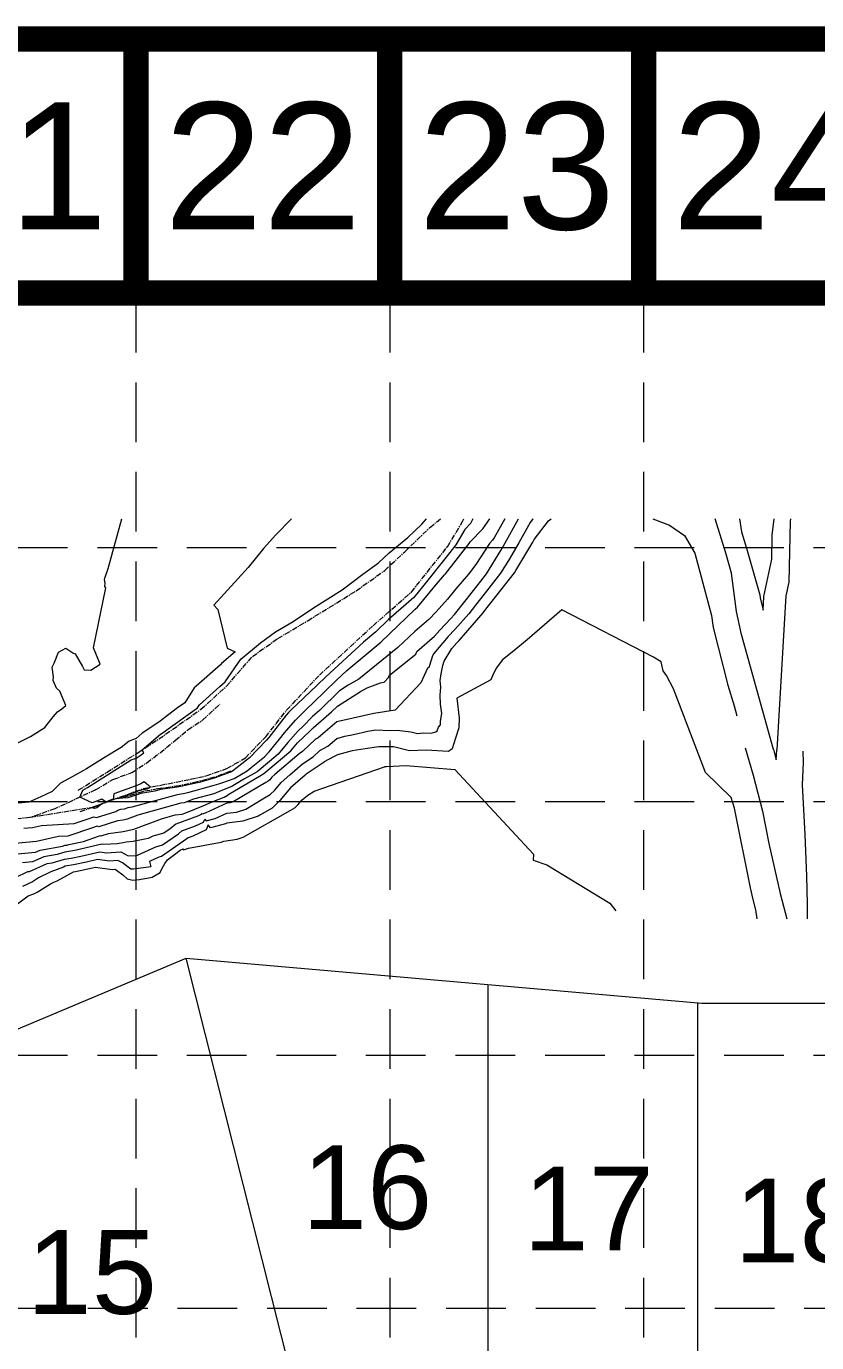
# Model space of a CAD drawing. Extents: x 33353 to 37237, y 80141 to 82571.
# Drawn here: x 34662.7 to 34851.4, y 82257.1 to 82571.3 of the extents above; entities that cross this region are included whole.
import ezdxf
from ezdxf.enums import TextEntityAlignment as Align

# ---------------------------------------------------------------- set-up
doc = ezdxf.new("R2010")
doc.units = 0
doc.header["$MEASUREMENT"] = 0
doc.linetypes.add('CENTER', pattern=[2, 1.25, -0.25, 0.25, -0.25])
doc.linetypes.add('HIDDEN', pattern=[0.375, 0.25, -0.125])
doc.layers.add('BASE', color=7, linetype='Continuous')
doc.layers.add('GRID', color=254, linetype='HIDDEN')
for name, color, linetype, lineweight in [('LAYO-13', 7, 'Continuous', 0), ('LAYO-31', 7, 'Continuous', 0), ('LAYO-33', 7, 'Continuous', 0), ('TOPOSHD-34', 7, 'Continuous', 0), ('TOPOSHD-5', 7, 'Continuous', 0), ('TOPOSHD-6', 7, 'Continuous', 0)]:
    doc.layers.add(name, color=color, linetype=linetype, lineweight=lineweight)
doc.styles.get("Standard").update_dxf_attribs({"font": 'ARIAL.TTF'})

msp = doc.modelspace()

# ---------------------------------------------------------------- linework, layer by layer
at = {"layer": 'BASE', "const_width": 6.06}
for points in [[(33355.7, 80144.39), (37233.98, 80144.39), (37233.98, 82568.32), (33355.7, 82568.32)], [(33416.3, 80204.99), (37173.39, 80204.99), (37173.39, 82507.72), (33416.3, 82507.72)]]:
    msp.add_lwpolyline(points, close=True, dxfattribs=at)
for points in [[(34688.86, 82507.72), (34688.86, 82568.32)], [(34749.46, 82507.72), (34749.46, 82568.32)], [(34810.06, 82507.72), (34810.06, 82568.32)]]:
    msp.add_lwpolyline(points, dxfattribs=at)
at = {"layer": 'GRID', "linetype": 'HIDDEN', "lineweight": 15, "ltscale": 57}
for p, q in [((34688.86, 82507.72), (34688.86, 80386.52)), ((34749.46, 82507.72), (34749.46, 80386.52)), ((34810.06, 82507.72), (34810.06, 80386.52)), ((33418.53, 82446.92), (37175.62, 82446.92)), ((33418.53, 82386.33), (37175.62, 82386.33)), ((33418.53, 82325.73), (37175.62, 82325.73)), ((33416.3, 82265.33), (37173.39, 82265.33))]:
    msp.add_line(p, q, dxfattribs=at)
at = {"layer": 'LAYO-31', "color": 7, "linetype": 'Continuous', "lineweight": 0}
for p, q in [((34553.56, 82286.77), (34700.83, 82348.93)), ((34700.83, 82348.93), (34823.98, 82338.18)), ((34823.98, 82338.18), (35435.64, 82338.18))]:
    msp.add_line(p, q, dxfattribs=at)
at = {"layer": 'LAYO-33', "color": 7, "linetype": 'Continuous', "lineweight": 0}
for p, q in [((34553.56, 82286.77), (34700.83, 82348.93)), ((34700.83, 82348.93), (34823.98, 82338.18)), ((34729.23, 82236.46), (34700.83, 82348.9)), ((34772.98, 82228.18), (34772.98, 82342.63)), ((34822.98, 82228.18), (34822.98, 82338.18)), ((34823.98, 82338.18), (35435.64, 82338.18))]:
    msp.add_line(p, q, dxfattribs=at)
at = {"layer": 'TOPOSHD-34', "color": 5, "linetype": 'CENTER', "lineweight": 0}
for p, q in [((34759.05, 82451.73), (34761.59, 82453.75)), ((34766.86, 82453.13), (34767.17, 82453.75)), ((34753.04, 82445.9), (34759.05, 82451.73)), ((34763.22, 82447.1), (34766.86, 82453.13)), ((34754.64, 82436.29), (34763.22, 82447.1)), ((34748.28, 82441.47), (34753.04, 82445.9)), ((34741.44, 82436.58), (34748.28, 82441.47)), ((34729.91, 82429.46), (34741.44, 82436.58)), ((34745.47, 82428.26), (34754.64, 82436.29)), ((34722.77, 82425.24), (34729.91, 82429.46)), ((34732.66, 82416.49), (34745.47, 82428.26)), ((34716.69, 82420.91), (34722.77, 82425.24)), ((34710.44, 82413.77), (34716.69, 82420.91)), ((34724.85, 82408.09), (34732.66, 82416.49)), ((34704.39, 82408.3), (34710.44, 82413.77)), ((34704.77, 82405.73), (34708.92, 82409.55)), ((34695.95, 82402.33), (34704.39, 82408.3)), ((34719.84, 82401.73), (34724.85, 82408.09)), ((34698.31, 82400.93), (34701.28, 82403.41)), ((34701.28, 82403.41), (34704.77, 82405.73)), ((34689.3, 82397.92), (34695.95, 82402.33)), ((34694.64, 82397.93), (34698.31, 82400.93)), ((34714.99, 82396.68), (34719.84, 82401.73)), ((34675.11, 82388.98), (34689.3, 82397.92)), ((34691.44, 82395.53), (34694.64, 82397.93)), ((34687.87, 82393.21), (34691.44, 82395.53)), ((34705.74, 82392.44), (34710.6, 82394.18)), ((34710.6, 82394.18), (34714.99, 82396.68)), ((34679.23, 82389.08), (34683.34, 82391.53)), ((34683.34, 82391.53), (34687.87, 82393.21)), ((34690.6, 82389.37), (34701.85, 82391.61)), ((34703.46, 82390.96), (34699.17, 82390.03)), ((34701.85, 82391.61), (34705.74, 82392.44)), ((34707.67, 82392.11), (34703.46, 82390.96)), ((34711.44, 82393.51), (34707.67, 82392.11)), ((34679.23, 82389.08), (34669.51, 82384.53)), ((34675.57, 82383.87), (34690.6, 82389.37)), ((34687.01, 82387.54), (34682.95, 82386.68)), ((34690.46, 82388.64), (34687.01, 82387.54)), ((34694.13, 82389.28), (34690.46, 82388.64)), ((34699.17, 82390.03), (34694.13, 82389.28)), ((34678.87, 82384.91), (34663.51, 82382.45)), ((34669.51, 82384.53), (34663.51, 82382.45)), ((34682.95, 82386.68), (34678.87, 82384.91)), ((34663.51, 82382.45), (34658.56, 82382))]:
    msp.add_line(p, q, dxfattribs=at)
at = {"layer": 'TOPOSHD-5', "color": 43, "linetype": 'Continuous', "lineweight": 0}
for p, q in [((34783.62, 82453.75), (34783.01, 82452.93)), ((34829.75, 82445.37), (34827.11, 82453.75)), ((34845.11, 82453.75), (34845.04, 82453.1)), ((34783.01, 82452.93), (34780.3, 82448.05)), ((34845.04, 82453.1), (34844.7, 82438.67)), ((34780.3, 82448.05), (34777.77, 82443.82)), ((34831.03, 82440.82), (34829.75, 82445.37)), ((34775.92, 82440.77), (34771.98, 82435.75)), ((34777.77, 82443.82), (34775.92, 82440.77)), ((34832.24, 82431.65), (34831.03, 82440.82)), ((34844.7, 82438.67), (34844.02, 82435.42)), ((34771.98, 82435.75), (34769.95, 82433.15)), ((34844.02, 82435.42), (34843.62, 82428.6)), ((34769.95, 82433.15), (34768.33, 82431.13)), ((34833.46, 82426.2), (34832.24, 82431.65)), ((34768.33, 82431.13), (34765.03, 82427.34)), ((34843.62, 82428.6), (34841.83, 82398.66)), ((34763.43, 82425.7), (34759.97, 82421.65)), ((34765.03, 82427.34), (34763.43, 82425.7)), ((34841.09, 82398.7), (34833.46, 82426.2)), ((34758.92, 82418.73), (34758.76, 82418.32)), ((34759.64, 82421.1), (34758.92, 82418.73)), ((34759.97, 82421.65), (34759.64, 82421.1)), ((34758.49, 82418.11), (34756.84, 82414.64)), ((34758.76, 82418.32), (34758.49, 82418.11)), ((34756.84, 82414.64), (34750.76, 82408.1)), ((34745.63, 82407.3), (34738.23, 82405.62)), ((34745.64, 82407.3), (34745.63, 82407.3)), ((34745.65, 82407.3), (34745.64, 82407.3)), ((34750.76, 82408.1), (34745.65, 82407.3)), ((34736.8, 82405.28), (34732.36, 82401.5)), ((34737.48, 82405.49), (34736.8, 82405.28)), ((34738.23, 82405.62), (34737.48, 82405.49)), ((34731.75, 82401.17), (34728.64, 82398.23)), ((34732.36, 82401.5), (34731.75, 82401.17)), ((34727.8, 82397.66), (34722.02, 82392.7)), ((34728.64, 82398.23), (34727.8, 82397.66)), ((34841.09, 82398.7), (34841.74, 82396.22)), ((34841.74, 82396.22), (34841.83, 82398.66)), ((34719.86, 82390.79), (34712.11, 82386.22)), ((34720.44, 82391.13), (34719.86, 82390.79)), ((34720.82, 82391.49), (34720.44, 82391.13)), ((34721.33, 82392.1), (34720.82, 82391.49)), ((34722.02, 82392.7), (34721.33, 82392.1)), ((34710.56, 82385.87), (34705.37, 82383.49)), ((34711.36, 82385.97), (34710.56, 82385.87)), ((34712.11, 82386.22), (34711.36, 82385.97)), ((34703.79, 82382.9), (34698.39, 82380.91)), ((34704.43, 82383.19), (34703.79, 82382.9)), ((34704.53, 82383.43), (34704.43, 82383.19)), ((34704.65, 82383.29), (34704.53, 82383.43)), ((34705.37, 82383.49), (34704.65, 82383.29)), ((34692.92, 82378), (34691.79, 82377.47)), ((34695.52, 82378.74), (34692.92, 82378)), ((34697.04, 82379.8), (34695.52, 82378.74)), ((34698.39, 82380.91), (34697.04, 82379.8)), ((34680.72, 82376.07), (34674.27, 82374.61)), ((34681.17, 82376.01), (34680.72, 82376.07)), ((34684.35, 82376.21), (34681.17, 82376.01)), ((34685.83, 82376.41), (34684.35, 82376.21)), ((34686.5, 82376.57), (34685.83, 82376.41)), ((34688.24, 82376.76), (34686.5, 82376.57)), ((34688.56, 82376.8), (34688.24, 82376.76)), ((34688.6, 82376.8), (34688.56, 82376.8)), ((34691.79, 82377.47), (34688.6, 82376.8)), ((34664.17, 82371.88), (34661.82, 82371.65)), ((34666.86, 82373.09), (34664.17, 82371.88)), ((34670.07, 82373.67), (34666.86, 82373.09)), ((34671.9, 82374.16), (34670.07, 82373.67)), ((34672.87, 82374.32), (34671.9, 82374.16)), ((34674.27, 82374.61), (34672.87, 82374.32))]:
    msp.add_line(p, q, dxfattribs=at)
at = {"layer": 'TOPOSHD-6', "color": 43, "linetype": 'Continuous', "lineweight": 0}
for p, q in [((34682.26, 82441.95), (34685.5, 82453.75)), ((34726.02, 82453.75), (34722.25, 82449.93)), ((34771.69, 82451.42), (34773.34, 82453.75)), ((34776.91, 82453.75), (34774.39, 82449.26)), ((34776.97, 82447.89), (34780.22, 82453.75)), ((34783.96, 82448.8), (34787.32, 82453.3)), ((34787.32, 82453.3), (34787.96, 82453.75)), ((34812.29, 82453.75), (34816.27, 82452.28)), ((34832.95, 82453.75), (34833.45, 82450.65)), ((34840.77, 82449.88), (34841.19, 82453.75)), ((34768.69, 82448.3), (34771.69, 82451.42)), ((34816.27, 82452.28), (34819.81, 82449.77)), ((34833.45, 82450.65), (34834.66, 82446.79)), ((34722.25, 82449.93), (34719.34, 82446.73)), ((34762.76, 82440.66), (34768.41, 82447.86)), ((34768.41, 82447.86), (34768.69, 82448.3)), ((34773.24, 82447.91), (34770.03, 82442.89)), ((34773.97, 82448.67), (34773.24, 82447.91)), ((34774.39, 82449.26), (34773.97, 82448.67)), ((34775.95, 82446.18), (34776.97, 82447.89)), ((34779.59, 82441.45), (34783.64, 82448.22)), ((34783.64, 82448.22), (34783.96, 82448.8)), ((34819.81, 82449.77), (34822.28, 82445.54)), ((34840.64, 82444.11), (34840.77, 82449.88)), ((34719.34, 82446.73), (34715.63, 82442.19)), ((34772.57, 82440.64), (34775.95, 82446.18)), ((34822.28, 82445.54), (34826.25, 82430.73)), ((34834.66, 82446.79), (34837.82, 82435.6)), ((34838.76, 82435.21), (34840.64, 82444.11)), ((34681.44, 82439.58), (34682.26, 82441.95)), ((34715.63, 82442.19), (34707.49, 82433.19)), ((34770.03, 82442.89), (34768.23, 82440.6)), ((34772.75, 82432.6), (34779.26, 82440.91)), ((34779.26, 82440.91), (34779.59, 82441.45)), ((34681.38, 82439.27), (34681.44, 82439.58)), ((34681.55, 82438.44), (34681.38, 82439.27)), ((34681.47, 82437.58), (34681.55, 82438.44)), ((34681.66, 82437.32), (34681.47, 82437.58)), ((34756.08, 82432.7), (34760.59, 82438.18)), ((34760.59, 82438.18), (34762.55, 82440.41)), ((34762.55, 82440.41), (34762.63, 82440.52)), ((34762.63, 82440.52), (34762.76, 82440.66)), ((34768.23, 82440.6), (34765.24, 82437.07)), ((34767.71, 82434.43), (34771.2, 82438.89)), ((34771.2, 82438.89), (34772.57, 82440.64)), ((34678.76, 82422.96), (34681.66, 82437.32)), ((34763.26, 82434.61), (34760.57, 82431.55)), ((34765.24, 82437.07), (34763.26, 82434.61)), ((34764.93, 82430.95), (34767.71, 82434.43)), ((34837.82, 82435.6), (34837.91, 82434.94)), ((34837.91, 82434.94), (34838.57, 82431.98)), ((34838.57, 82431.98), (34838.76, 82435.21)), ((34707.49, 82433.19), (34708.43, 82432.15)), ((34708.43, 82432.15), (34710.67, 82422.92)), ((34747.3, 82424.3), (34755.53, 82432.22)), ((34755.53, 82432.22), (34756.08, 82432.7)), ((34760.57, 82431.55), (34758.79, 82429.74)), ((34766, 82424.73), (34771.74, 82431.32)), ((34771.74, 82431.32), (34772.19, 82431.88)), ((34772.19, 82431.88), (34772.75, 82432.6)), ((34790.57, 82432.03), (34782.24, 82424.89)), ((34812.46, 82420.73), (34790.57, 82432.03)), ((34758.79, 82429.74), (34755.44, 82426.87)), ((34761.39, 82427.22), (34764.06, 82429.95)), ((34764.06, 82429.95), (34764.93, 82430.95)), ((34826.25, 82430.73), (34826.56, 82428.36)), ((34826.56, 82428.36), (34826.69, 82427.8)), ((34755.44, 82426.87), (34751.4, 82423.05)), ((34755.95, 82422.11), (34760.18, 82425.8)), ((34760.18, 82425.8), (34761.39, 82427.22)), ((34826.69, 82427.8), (34830.16, 82414.05)), ((34669.35, 82419.3), (34670.38, 82421.91)), ((34670.38, 82421.91), (34672.16, 82422.91)), ((34672.16, 82422.91), (34673.81, 82421.76)), ((34680.31, 82419.04), (34678.76, 82422.96)), ((34712.57, 82422.01), (34709.27, 82419.2)), ((34710.67, 82422.92), (34712.57, 82422.01)), ((34739.23, 82417.56), (34747.3, 82424.3)), ((34751.4, 82423.05), (34747.55, 82419.94)), ((34755.71, 82421.48), (34755.95, 82422.11)), ((34762.46, 82419.76), (34764.3, 82422.82)), ((34764.3, 82422.82), (34765.46, 82424.18)), ((34765.46, 82424.18), (34766, 82424.73)), ((34779.52, 82422.67), (34776.27, 82420.04)), ((34782.24, 82424.89), (34779.52, 82422.67)), ((34668.9, 82418.39), (34669.35, 82419.3)), ((34673.81, 82421.76), (34674.34, 82421.51)), ((34674.34, 82421.51), (34676.11, 82418.52)), ((34678.07, 82417.67), (34680.31, 82419.04)), ((34709.07, 82418.91), (34703.22, 82413.81)), ((34709.27, 82419.2), (34709.07, 82418.91)), ((34747.55, 82419.94), (34742.05, 82415.49)), ((34749.43, 82416.46), (34755.71, 82421.48)), ((34761.75, 82416.78), (34762.15, 82418.73)), ((34762.15, 82418.73), (34762.46, 82419.76)), ((34776.27, 82420.04), (34774.94, 82418.24)), ((34814.24, 82419.64), (34812.46, 82420.73)), ((34814.7, 82417.52), (34814.24, 82419.64)), ((34669.17, 82416.05), (34668.9, 82418.39)), ((34669.14, 82415.17), (34669.17, 82416.05)), ((34676.11, 82418.52), (34676.5, 82417.71)), ((34676.5, 82417.71), (34678.07, 82417.67)), ((34736.76, 82415.29), (34739.23, 82417.56)), ((34748.11, 82414.75), (34749.15, 82415.86)), ((34749.15, 82415.86), (34749.43, 82416.46)), ((34761.53, 82415.16), (34761.75, 82416.78)), ((34774.19, 82416.85), (34773.59, 82415.33)), ((34774.94, 82418.24), (34774.19, 82416.85)), ((34815.5, 82416.37), (34814.7, 82417.52)), ((34817.23, 82413.21), (34815.5, 82416.37)), ((34669.93, 82413.31), (34669.14, 82415.17)), ((34670.69, 82412.63), (34669.93, 82413.31)), ((34672.15, 82409.25), (34670.69, 82412.63)), ((34702.77, 82413.4), (34700.52, 82409.81)), ((34703.22, 82413.81), (34702.77, 82413.4)), ((34731.27, 82409.9), (34736.76, 82415.29)), ((34737.44, 82412.74), (34732.66, 82408.05)), ((34736.97, 82409.09), (34742.48, 82412.52)), ((34739.55, 82414.05), (34737.44, 82412.74)), ((34742.05, 82415.49), (34739.55, 82414.05)), ((34742.48, 82412.52), (34744.09, 82413.45)), ((34744.09, 82413.45), (34747.24, 82414.61)), ((34747.24, 82414.61), (34748.11, 82414.75)), ((34761.51, 82411.68), (34761.63, 82413.61)), ((34761.63, 82413.61), (34761.53, 82415.16)), ((34773.59, 82415.33), (34765.45, 82410.98)), ((34824.84, 82393.19), (34817.23, 82413.21)), ((34830.16, 82414.05), (34831.67, 82409.12)), ((34700.52, 82409.81), (34698.83, 82408.62)), ((34729.49, 82408.23), (34731.27, 82409.9)), ((34761.6, 82409.54), (34761.51, 82411.68)), ((34761.86, 82407.28), (34761.6, 82409.54)), ((34765.45, 82410.98), (34766, 82406.22)), ((34667.13, 82403.99), (34669.11, 82406.54)), ((34669.11, 82406.54), (34670.15, 82407.71)), ((34670.15, 82407.71), (34671.19, 82408.44)), ((34671.19, 82408.44), (34672.15, 82409.25)), ((34698.83, 82408.62), (34694.3, 82405.27)), ((34727, 82405.67), (34729.49, 82408.23)), ((34731.01, 82406.61), (34728.69, 82404.22)), ((34732.66, 82408.05), (34731.01, 82406.61)), ((34731.17, 82403.89), (34735.54, 82407.69)), ((34735.54, 82407.69), (34736.97, 82409.09)), ((34761.59, 82405.49), (34761.86, 82407.28)), ((34766, 82406.22), (34765.98, 82403.88)), ((34831.67, 82409.12), (34832.29, 82406.73)), ((34663.69, 82401.78), (34667.13, 82403.99)), ((34694.3, 82405.27), (34690.38, 82402.57)), ((34724.34, 82402.67), (34727, 82405.67)), ((34727.58, 82403.18), (34725.1, 82400.38)), ((34727.44, 82400.31), (34730.38, 82403.08)), ((34728.69, 82404.22), (34727.58, 82403.18)), ((34730.38, 82403.08), (34731.17, 82403.89)), ((34740.77, 82402.28), (34744.24, 82403.06)), ((34744.24, 82403.06), (34746.17, 82403.38)), ((34746.17, 82403.38), (34749.52, 82403.27)), ((34749.52, 82403.27), (34751.26, 82403.3)), ((34751.26, 82403.3), (34754.53, 82402.95)), ((34760.48, 82402.94), (34760.8, 82403.15)), ((34760.8, 82403.15), (34761.07, 82404.04)), ((34761.07, 82404.04), (34761.58, 82404.62)), ((34761.58, 82404.62), (34761.59, 82405.49)), ((34765.98, 82403.88), (34765.17, 82401.43)), ((34650.67, 82395.44), (34663.69, 82401.78)), ((34687.26, 82400.69), (34685.35, 82399.15)), ((34688.95, 82401.35), (34687.26, 82400.69)), ((34690.38, 82402.57), (34688.95, 82401.35)), ((34720.7, 82398.17), (34723.16, 82401.17)), ((34725.1, 82400.38), (34722.8, 82397.58)), ((34723.16, 82401.17), (34724.34, 82402.67)), ((34726.61, 82399.37), (34727.44, 82400.31)), ((34734.64, 82399.47), (34736.85, 82401.35)), ((34736.85, 82401.35), (34738.72, 82401.92)), ((34738.72, 82401.92), (34740.77, 82402.28)), ((34754.53, 82402.95), (34756.09, 82402.55)), ((34756.09, 82402.55), (34757.52, 82402.67)), ((34757.52, 82402.67), (34759.34, 82402.57)), ((34759.34, 82402.57), (34760.48, 82402.94)), ((34765.17, 82401.43), (34764.39, 82398.85)), ((34681.52, 82396.91), (34677.08, 82394.11)), ((34685.35, 82399.15), (34681.52, 82396.91)), ((34716.4, 82394.37), (34719.56, 82396.98)), ((34719.56, 82396.98), (34720.7, 82398.17)), ((34720.39, 82393.76), (34725.83, 82398.42)), ((34722.8, 82397.58), (34720.75, 82395.83)), ((34725.83, 82398.42), (34726.61, 82399.37)), ((34728.66, 82395.25), (34731.21, 82396.98)), ((34731.21, 82396.98), (34732.79, 82398.46)), ((34732.79, 82398.46), (34734.64, 82399.47)), ((34736.05, 82396.96), (34733.82, 82395.76)), ((34737.01, 82397.43), (34736.05, 82396.96)), ((34740.51, 82398.35), (34737.01, 82397.43)), ((34743.61, 82398.84), (34740.51, 82398.35)), ((34746.86, 82399.34), (34743.61, 82398.84)), ((34750.38, 82399.35), (34746.86, 82399.34)), ((34754.17, 82398.35), (34750.38, 82399.35)), ((34758.17, 82398.57), (34754.17, 82398.35)), ((34763.45, 82398.26), (34758.17, 82398.57)), ((34764.39, 82398.85), (34763.45, 82398.26)), ((34834.31, 82399.11), (34836.19, 82392.59)), ((34848.19, 82395.59), (34848.18, 82398.28)), ((34677.08, 82394.11), (34673.66, 82392.22)), ((34712.29, 82391.82), (34715.45, 82393.62)), ((34715.45, 82393.62), (34716.4, 82394.37)), ((34720.75, 82395.83), (34717.81, 82393.39)), ((34719.41, 82392.95), (34720.39, 82393.76)), ((34725.63, 82392.64), (34728.66, 82395.25)), ((34733.78, 82395.72), (34729.53, 82392.83)), ((34731.4, 82388.77), (34748.21, 82394.58)), ((34733.82, 82395.76), (34733.78, 82395.72)), ((34748.21, 82394.58), (34748.29, 82394.63)), ((34748.29, 82394.63), (34748.38, 82394.65)), ((34748.38, 82394.65), (34748.45, 82394.66)), ((34748.45, 82394.66), (34748.53, 82394.67)), ((34748.53, 82394.67), (34748.62, 82394.67)), ((34748.62, 82394.67), (34748.71, 82394.65)), ((34748.71, 82394.65), (34753.38, 82394.91)), ((34753.38, 82394.91), (34764.97, 82393.94)), ((34764.97, 82393.94), (34783.8, 82373.7)), ((34848, 82390.29), (34848.19, 82395.59)), ((34670.87, 82390.63), (34668.86, 82388.65)), ((34673.66, 82392.22), (34670.87, 82390.63)), ((34707.56, 82390.19), (34708.66, 82390.49)), ((34708.66, 82390.49), (34709.63, 82390.85)), ((34709.63, 82390.85), (34712.29, 82391.82)), ((34711.01, 82388.06), (34718.4, 82392.38)), ((34714.78, 82391.67), (34711.99, 82390.04)), ((34717.81, 82393.39), (34714.78, 82391.67)), ((34718.4, 82392.38), (34719.41, 82392.95)), ((34722.03, 82389.02), (34723.55, 82390.85)), ((34723.55, 82390.85), (34725.63, 82392.64)), ((34729.24, 82392.58), (34725.77, 82389.59)), ((34729.53, 82392.83), (34729.24, 82392.58)), ((34831, 82387.28), (34824.84, 82393.19)), ((34836.19, 82392.59), (34838.43, 82384.02)), ((34666.19, 82387.37), (34663.31, 82386.17)), ((34668.86, 82388.65), (34666.19, 82387.37)), ((34687.94, 82385), (34698.8, 82388)), ((34698.8, 82388), (34700.11, 82388.2)), ((34700.11, 82388.2), (34701.22, 82388.44)), ((34701.22, 82388.44), (34707.56, 82390.19)), ((34707.46, 82388.14), (34702.61, 82386.81)), ((34707.05, 82386.24), (34709.95, 82387.36)), ((34709.51, 82389.02), (34707.46, 82388.14)), ((34711.75, 82389.84), (34709.51, 82389.02)), ((34709.95, 82387.36), (34710.35, 82387.53)), ((34710.35, 82387.53), (34710.39, 82387.54)), ((34710.39, 82387.54), (34711.01, 82388.06)), ((34711.99, 82390.04), (34711.75, 82389.84)), ((34719.16, 82386.92), (34720.9, 82387.93)), ((34720.9, 82387.93), (34722.03, 82389.02)), ((34725.77, 82389.59), (34723.25, 82386.55)), ((34728.56, 82386.71), (34729.91, 82387.84)), ((34729.91, 82387.84), (34731.4, 82388.77)), ((34831.75, 82384.68), (34831, 82387.28)), ((34848.61, 82378.45), (34848, 82390.29)), ((34663.31, 82386.17), (34660.77, 82385.9)), ((34678.3, 82384.82), (34680.61, 82385.67)), ((34678.94, 82384.61), (34678.3, 82384.82)), ((34679.51, 82384.79), (34678.94, 82384.61)), ((34680.61, 82385.67), (34679.51, 82384.79)), ((34684.1, 82383.9), (34684.54, 82384.25)), ((34684.54, 82384.25), (34685.23, 82384.5)), ((34685.23, 82384.5), (34686.15, 82384.56)), ((34686.15, 82384.56), (34687.02, 82384.84)), ((34687.02, 82384.84), (34687.94, 82385)), ((34699.6, 82385.88), (34689.34, 82383.03)), ((34700.37, 82385.95), (34699.6, 82385.88)), ((34702.61, 82386.81), (34700.37, 82385.95)), ((34700.81, 82383.58), (34705.05, 82385.31)), ((34705.05, 82385.31), (34707.05, 82386.24)), ((34712.88, 82383.78), (34715.07, 82384.5)), ((34714.43, 82377.74), (34725.7, 82384.12)), ((34715.07, 82384.5), (34719.16, 82386.92)), ((34721.37, 82384.73), (34718.45, 82383.04)), ((34723.25, 82386.55), (34721.37, 82384.73)), ((34725.7, 82384.12), (34726.81, 82384.77)), ((34726.81, 82384.77), (34727.53, 82385.48)), ((34727.53, 82385.48), (34728.56, 82386.71)), ((34831.85, 82384.29), (34831.75, 82384.68)), ((34835.59, 82365.71), (34831.85, 82384.29)), ((34666.33, 82380.58), (34674.15, 82381.04)), ((34674.15, 82381.04), (34676.98, 82381.99)), ((34676.98, 82381.99), (34678.82, 82382.66)), ((34678.82, 82382.66), (34679.48, 82382.44)), ((34679.48, 82382.44), (34684.1, 82383.9)), ((34684.5, 82381.69), (34680.03, 82380.27)), ((34685.85, 82381.87), (34684.5, 82381.69)), ((34686.8, 82382.09), (34685.85, 82381.87)), ((34689.34, 82383.03), (34686.8, 82382.09)), ((34688.33, 82379.71), (34694.99, 82382.19)), ((34694.99, 82382.19), (34698.23, 82383.08)), ((34698.23, 82383.08), (34699.89, 82383.24)), ((34699.89, 82383.24), (34700.81, 82383.58)), ((34703.1, 82380.47), (34705.01, 82381.35)), ((34705.01, 82381.35), (34705.32, 82382.06)), ((34705.32, 82382.06), (34705.67, 82381.65)), ((34705.67, 82381.65), (34707.82, 82382.22)), ((34707.82, 82382.22), (34710.58, 82383.49)), ((34710.6, 82381.11), (34710.27, 82380.96)), ((34710.58, 82383.49), (34712.88, 82383.78)), ((34714.41, 82381.6), (34710.6, 82381.11)), ((34718.02, 82382.79), (34714.41, 82381.6)), ((34718.45, 82383.04), (34718.02, 82382.79)), ((34838.43, 82384.02), (34839.99, 82376.26)), ((34662.09, 82379.89), (34664.18, 82380.1)), ((34664.18, 82380.1), (34666.33, 82380.58)), ((34670.36, 82377.91), (34665.14, 82376.73)), ((34672.64, 82378.04), (34670.36, 82377.91)), ((34678.48, 82379.99), (34672.64, 82378.04)), ((34676.32, 82376.78), (34679.97, 82378)), ((34679.62, 82380.41), (34678.48, 82379.99)), ((34680.03, 82380.27), (34679.62, 82380.41)), ((34679.97, 82378), (34680.41, 82378.16)), ((34680.41, 82378.16), (34680.57, 82378.11)), ((34680.57, 82378.11), (34682.3, 82378.65)), ((34682.3, 82378.65), (34685.84, 82379.14)), ((34685.84, 82379.14), (34688.33, 82379.71)), ((34695.25, 82375.96), (34699.04, 82378.6)), ((34699.04, 82378.6), (34699.85, 82379.27)), ((34699.85, 82379.27), (34703.1, 82380.47)), ((34702.42, 82378.03), (34701.32, 82377.63)), ((34705.6, 82379.5), (34702.42, 82378.03)), ((34706.11, 82380.69), (34705.6, 82379.5)), ((34706.7, 82380.01), (34706.11, 82380.69)), ((34710.27, 82380.96), (34706.7, 82380.01)), ((34849.01, 82368.47), (34848.61, 82378.45)), ((34665.14, 82376.73), (34660.06, 82376.23)), ((34666.02, 82374.69), (34671.3, 82375.65)), ((34671.3, 82375.65), (34671.98, 82375.83)), ((34671.98, 82375.83), (34672.34, 82375.89)), ((34672.34, 82375.89), (34672.85, 82375.99)), ((34672.85, 82375.99), (34676.32, 82376.78)), ((34689.23, 82373.46), (34693.61, 82375.49)), ((34693.61, 82375.49), (34695.25, 82375.96)), ((34701.05, 82377.4), (34694.98, 82373.18)), ((34696.43, 82372.4), (34699.45, 82374.7)), ((34699.45, 82374.7), (34700.18, 82374.96)), ((34700.18, 82374.96), (34700.15, 82374.83)), ((34700.15, 82374.83), (34700.22, 82374.74)), ((34700.22, 82374.74), (34701.42, 82375.16)), ((34701.32, 82377.63), (34701.05, 82377.4)), ((34701.42, 82375.16), (34709.18, 82376.61)), ((34709.18, 82376.61), (34709.82, 82376.82)), ((34709.82, 82376.82), (34711.45, 82377.08)), ((34711.45, 82377.08), (34713, 82377.28)), ((34713, 82377.28), (34714.43, 82377.74)), ((34839.99, 82376.26), (34842.64, 82364.32)), ((34660.56, 82373.76), (34664.86, 82374.17)), ((34664.86, 82374.17), (34666.02, 82374.69)), ((34667.71, 82371.49), (34668.84, 82371.69)), ((34668.84, 82371.69), (34671.83, 82372.5)), ((34671.83, 82372.5), (34673.4, 82372.75)), ((34673.4, 82372.75), (34675.68, 82373.23)), ((34677.1, 82371.84), (34673.93, 82371.18)), ((34675.68, 82373.23), (34680.22, 82374.25)), ((34679.71, 82372.43), (34677.1, 82371.84)), ((34682.53, 82372.04), (34679.71, 82372.43)), ((34680.22, 82374.25), (34681.85, 82374.02)), ((34681.85, 82374.02), (34685.25, 82374.24)), ((34684.57, 82372.17), (34682.53, 82372.04)), ((34685.64, 82371.64), (34684.57, 82372.17)), ((34685.25, 82374.24), (34687.03, 82373.36)), ((34687.64, 82370.13), (34685.64, 82371.64)), ((34687.03, 82373.36), (34687.04, 82373.36)), ((34687.04, 82373.36), (34688.81, 82373.37)), ((34688.81, 82373.37), (34689.23, 82373.46)), ((34694.3, 82372.98), (34692.07, 82371.95)), ((34692.07, 82371.95), (34692.4, 82370.69)), ((34694.98, 82373.18), (34694.3, 82372.98)), ((34695.73, 82371.47), (34696.43, 82372.4)), ((34783.8, 82373.7), (34783.7, 82372.29)), ((34783.7, 82372.29), (34786.93, 82371.21)), ((34660.14, 82368.14), (34663.08, 82369.55)), ((34663.08, 82369.55), (34663.48, 82369.58)), ((34663.48, 82369.58), (34667.71, 82371.49)), ((34668.52, 82369.5), (34665.62, 82368.03)), ((34671.57, 82370.63), (34668.52, 82369.5)), ((34670.09, 82367.36), (34673.95, 82369.53)), ((34672, 82370.87), (34671.57, 82370.63)), ((34673.93, 82371.18), (34672, 82370.87)), ((34673.95, 82369.53), (34674.46, 82369.62)), ((34674.46, 82369.62), (34678.52, 82370.46)), ((34678.52, 82370.46), (34679.2, 82370.62)), ((34679.2, 82370.62), (34683.21, 82370.06)), ((34683.21, 82370.06), (34683.89, 82370.1)), ((34683.89, 82370.1), (34684.25, 82369.92)), ((34684.25, 82369.92), (34685.73, 82368.8)), ((34685.73, 82368.8), (34686.79, 82367.86)), ((34688.27, 82370.12), (34687.64, 82370.13)), ((34692.4, 82370.69), (34688.27, 82370.12)), ((34692.74, 82368.25), (34694.69, 82369.34)), ((34694.69, 82369.34), (34695.13, 82370.38)), ((34695.13, 82370.38), (34695.73, 82371.47)), ((34786.93, 82371.21), (34801.99, 82362.06)), ((34849.21, 82361.85), (34849.01, 82368.47)), ((34664.19, 82367.14), (34661.76, 82366.02)), ((34665.62, 82368.03), (34664.19, 82367.14)), ((34665.27, 82364.65), (34668.5, 82366.67)), ((34668.5, 82366.67), (34669.27, 82367.06)), ((34669.27, 82367.06), (34670.09, 82367.36)), ((34686.79, 82367.86), (34688.13, 82367.55)), ((34688.13, 82367.55), (34689.74, 82367.69)), ((34689.74, 82367.69), (34692.74, 82368.25)), ((34836.21, 82362.89), (34835.59, 82365.71)), ((34659.93, 82361.39), (34663.16, 82363.79)), ((34663.16, 82363.79), (34664.46, 82364.28)), ((34664.46, 82364.28), (34665.27, 82364.65)), ((34836.86, 82360.41), (34836.21, 82362.89)), ((34842.64, 82364.32), (34844.22, 82358.28)), ((34801.99, 82362.06), (34803.41, 82360.18)), ((34837.19, 82358.32), (34836.86, 82360.41)), ((34849.16, 82358.26), (34849.21, 82361.85))]:
    msp.add_line(p, q, dxfattribs=at)
at = {"layer": 'TOPOSHD-6', "color": 5, "linetype": 'Continuous', "lineweight": 0}
for p, q in [((34757.1, 82452.54), (34758.25, 82453.75)), ((34769.26, 82453.75), (34768.7, 82452.62)), ((34753.79, 82449.33), (34757.1, 82452.54)), ((34767.4, 82451.24), (34765.2, 82447.59)), ((34768.7, 82452.62), (34767.4, 82451.24)), ((34749.34, 82445.66), (34753.79, 82449.33)), ((34765.2, 82447.59), (34762.95, 82444.66)), ((34746.75, 82443.25), (34749.34, 82445.66)), ((34762.95, 82444.66), (34757.63, 82437.95)), ((34743.03, 82440.59), (34746.75, 82443.25)), ((34738.1, 82436.8), (34743.03, 82440.59)), ((34757.63, 82437.95), (34755.17, 82434.96)), ((34731.25, 82432.56), (34738.1, 82436.8)), ((34755.17, 82434.96), (34749.19, 82429.72)), ((34726.42, 82429.29), (34731.25, 82432.56)), ((34722.18, 82426.77), (34726.42, 82429.29)), ((34749.19, 82429.72), (34746.15, 82426.8)), ((34718.57, 82424.2), (34722.18, 82426.77)), ((34746.15, 82426.8), (34743.17, 82424.31)), ((34713.95, 82420.28), (34718.57, 82424.2)), ((34743.17, 82424.31), (34734.17, 82416.05)), ((34710.14, 82414.88), (34713.95, 82420.28)), ((34734.17, 82416.05), (34732.14, 82414.06)), ((34704.04, 82409.4), (34708.89, 82413.78)), ((34708.89, 82413.78), (34710.14, 82414.88)), ((34732.14, 82414.06), (34725.85, 82408.12)), ((34703.55, 82408.62), (34704.04, 82409.4)), ((34696.57, 82403.68), (34703.55, 82408.62)), ((34724.74, 82406.92), (34720.56, 82401.61)), ((34725.31, 82407.57), (34724.74, 82406.92)), ((34725.85, 82408.12), (34725.31, 82407.57)), ((34695.6, 82402.96), (34696.57, 82403.68)), ((34690.35, 82398.61), (34694.75, 82402.38)), ((34694.75, 82402.38), (34695.6, 82402.96)), ((34720.03, 82400.96), (34715.97, 82396.75)), ((34720.56, 82401.61), (34720.03, 82400.96)), ((34688.92, 82396.66), (34689.87, 82397.28)), ((34689.87, 82397.28), (34690.73, 82397.92)), ((34690.73, 82397.92), (34690.35, 82398.61)), ((34715.97, 82396.75), (34715.29, 82396.18)), ((34677.32, 82389.67), (34687.7, 82396.21)), ((34687.7, 82396.21), (34688.92, 82396.66)), ((34715.29, 82396.18), (34711.93, 82393.52)), ((34690.83, 82391.02), (34689.87, 82390.4)), ((34692.37, 82389.72), (34690.83, 82391.02)), ((34703.18, 82390.65), (34699.28, 82389.81)), ((34703.96, 82390.86), (34703.18, 82390.65)), ((34707.79, 82391.91), (34703.96, 82390.86)), ((34711.22, 82393.18), (34707.79, 82391.91)), ((34711.55, 82393.3), (34711.22, 82393.18)), ((34711.93, 82393.52), (34711.55, 82393.3)), ((34675.5, 82387.34), (34676.21, 82389.01)), ((34678.4, 82386), (34675.5, 82387.34)), ((34676.21, 82389.01), (34677.32, 82389.67)), ((34683.58, 82388.13), (34683.47, 82386.79)), ((34688.65, 82389.95), (34683.58, 82388.13)), ((34684.6, 82387.03), (34689.64, 82388.88)), ((34690.04, 82388.18), (34686.9, 82387.17)), ((34689.87, 82390.4), (34688.65, 82389.95)), ((34689.64, 82388.88), (34690.56, 82389.17)), ((34693.37, 82388.76), (34690.04, 82388.18)), ((34690.56, 82389.17), (34691.55, 82389.34)), ((34691.55, 82389.34), (34692.37, 82389.72)), ((34694.7, 82389.13), (34693.37, 82388.76)), ((34699.28, 82389.81), (34694.7, 82389.13)), ((34680.71, 82386.84), (34678.4, 82386)), ((34681.75, 82386.16), (34680.71, 82386.84)), ((34683.47, 82386.79), (34681.75, 82386.16)), ((34686.9, 82387.17), (34684.6, 82387.03))]:
    msp.add_line(p, q, dxfattribs=at)

# ---------------------------------------------------------------- texts
at = {"layer": 'BASE'}
for s, p in [('21', (34658.56, 82538.02)), ('22', (34719.16, 82538.02)), ('23', (34779.76, 82538.02)), ('24', (34840.36, 82538.02))]:
    msp.add_text(s, height=30.299, dxfattribs=at).set_placement(p, align=Align.MIDDLE_CENTER)
at = {"layer": 'LAYO-13', "color": 7, "linetype": 'Continuous', "lineweight": 0, "ltscale": 50000}
for s, p in [('16', (34744.07, 82294.22)), ('17', (34796.94, 82289.15)), ('18', (34847.28, 82286.25)), ('15', (34678.35, 82273.83))]:
    msp.add_text(s, height=20, dxfattribs=at).set_placement(p, align=Align.MIDDLE)

doc.saveas('drawing.dxf')
